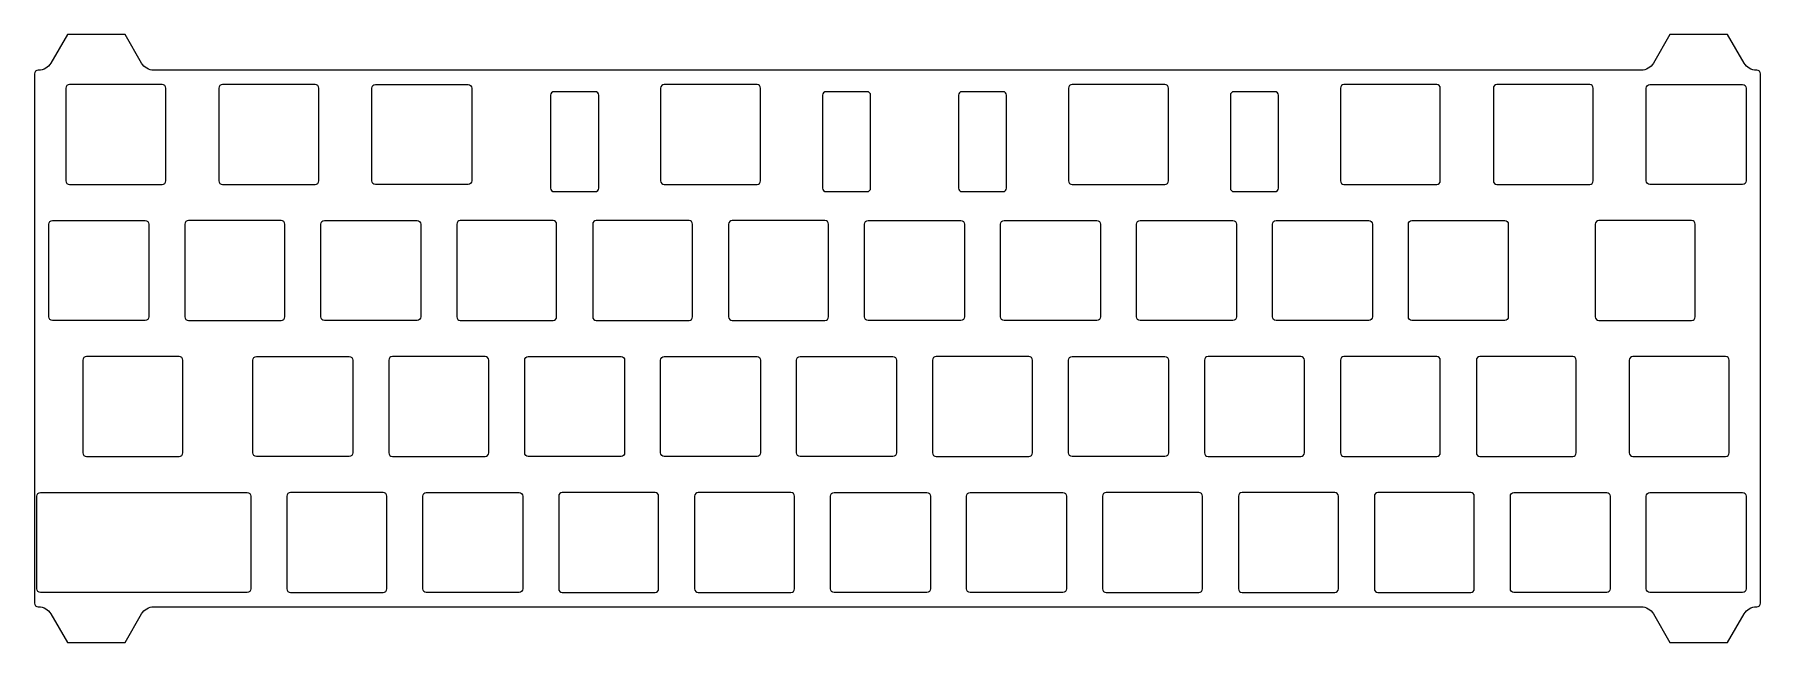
# Model space of a CAD drawing. Header units: millimetres. Extents: x -255 to -13, y 11 to 96.
import ezdxf

# ---------------------------------------------------------------- set-up
doc = ezdxf.new("R2010")
doc.units = ezdxf.units.MM
doc.layers.get('0').update_dxf_attribs({"linetype": 'CONTINUOUS'})

msp = doc.modelspace()

# ---------------------------------------------------------------- linework, layer by layer
for points in [[(-29.944948, 15.604701, -0.2679491924), (-28.212898, 14.6047), (-25.903498, 10.6047), (-17.831701, 10.6047), (-15.5223, 14.6047, -0.2679491924), (-13.790249, 15.6047), (-13.723599, 15.604699, 0.4142135624), (-13.2236, 16.1047), (-13.2236, 90.254701, 0.4142129766), (-13.7236, 90.7547), (-13.790249, 90.7547, -0.2679491924), (-15.5223, 91.7547), (-17.8317, 95.7547), (-25.903498, 95.7547), (-28.212899, 91.754699, -0.2679491924), (-29.94495, 90.7547), (-238.33975, 90.754699, -0.2679491924), (-240.0718, 91.7547), (-242.381201, 95.754699), (-250.452998, 95.7547), (-252.762398, 91.754701, -0.2679491924), (-254.49445, 90.7547), (-254.5611, 90.7547, 0.4142135624), (-255.0611, 90.2547), (-255.0611, 16.1047, 0.4142141482), (-254.5611, 15.604699), (-254.49445, 15.604702, -0.2679491924), (-252.762399, 14.604701), (-250.452997, 10.6047), (-242.381201, 10.6047), (-240.0718, 14.6047, -0.2679491924), (-238.339749, 15.6047)], [(-250.1659, 74.7511), (-237.1659, 74.7511, 0.4142135624), (-236.6659, 75.2511), (-236.6659, 88.2511, 0.4142135624), (-237.1659, 88.7511), (-250.1659, 88.7511, 0.4142135624), (-250.6659, 88.2511), (-250.6659, 75.2511, 0.4142135624)], [(-215.236, 75.2511), (-215.236, 88.2511, 0.4142135624), (-215.736, 88.7511), (-228.736, 88.7511, 0.4142135624), (-229.236, 88.2511), (-229.236, 75.2511, 0.4142135624), (-228.736, 74.7511), (-215.736, 74.7511, 0.4142135624)], [(-207.3061, 74.7511, -0.4142135624), (-207.8061, 75.2511), (-207.8061, 88.2511, -0.4142135624), (-207.3061, 88.7511), (-194.3061, 88.7511, -0.4142135624), (-193.8061, 88.2511), (-193.8061, 75.2511, -0.4142135624), (-194.3061, 74.7511)], [(-182.7524, 87.2511), (-182.7524, 74.2511, 0.4142135624), (-182.2524, 73.7511), (-176.5024, 73.7511, 0.4142135624), (-176.0024, 74.2511), (-176.0024, 87.2511, 0.4142135624), (-176.5024, 87.7511), (-182.2524, 87.7511, 0.4142135624)], [(-166.8274, 74.7511), (-153.8274, 74.7511, 0.4142135624), (-153.3274, 75.2511), (-153.3274, 88.2511, 0.4142135624), (-153.8274, 88.7511), (-166.8274, 88.7511, 0.4142135624), (-167.3274, 88.2511), (-167.3274, 75.2511, 0.4142135624)], [(-144.6524, 87.2511), (-144.6524, 74.2511, 0.4142135624), (-144.1524, 73.7511), (-138.4024, 73.7511, 0.4142135624), (-137.9024, 74.2511), (-137.9024, 87.2511, 0.4142135624), (-138.4024, 87.7511), (-144.1524, 87.7511, 0.4142135624)], [(-125.106, 73.7511), (-119.356, 73.7511, 0.4142135624), (-118.856, 74.2511), (-118.856, 87.2511, 0.4142135624), (-119.356, 87.7511), (-125.106, 87.7511, 0.4142135624), (-125.606, 87.2511), (-125.606, 74.2511, 0.4142135624)], [(-96.681, 88.7511), (-109.681, 88.7511, 0.4142135624), (-110.181, 88.2511), (-110.181, 75.2511, 0.4142135624), (-109.681, 74.7511), (-96.681, 74.7511, 0.4142135624), (-96.181, 75.2511), (-96.181, 88.2511, 0.4142135624)], [(-81.256, 87.7511), (-87.006, 87.7511, 0.4142135624), (-87.506, 87.2511), (-87.506, 74.2511, 0.4142135624), (-87.006, 73.7511), (-81.256, 73.7511, 0.4142135624), (-80.756, 74.2511), (-80.756, 87.2511, 0.4142135624)], [(-71.5834, 74.7511), (-58.5834, 74.7511, 0.4142135624), (-58.0834, 75.2511), (-58.0834, 88.2511, 0.4142135624), (-58.5834, 88.7511), (-71.5834, 88.7511, 0.4142135624), (-72.0834, 88.2511), (-72.0834, 75.2511, 0.4142135624)], [(-36.6535, 75.2511), (-36.6535, 88.2511, 0.4142135624), (-37.1535, 88.7511), (-50.1535, 88.7511, 0.4142135624), (-50.6535, 88.2511), (-50.6535, 75.2511, 0.4142135624), (-50.1535, 74.7511), (-37.1535, 74.7511, 0.4142135624)], [(-29.2236, 88.2511, -0.4142135624), (-28.7236, 88.7511), (-15.7236, 88.7511, -0.4142135624), (-15.2236, 88.2511), (-15.2236, 75.2511, -0.4142135624), (-15.7236, 74.7511), (-28.7236, 74.7511, -0.4142135624), (-29.2236, 75.2511)], [(-253.047, 69.2023, -0.4142135624), (-252.547, 69.7023), (-239.547, 69.7023, -0.4142135624), (-239.047, 69.2023), (-239.047, 56.2023, -0.4142135624), (-239.547, 55.7023), (-252.547, 55.7023, -0.4142135624), (-253.047, 56.2023)], [(-219.9982, 56.2023), (-219.9982, 69.2023, 0.4142135624), (-220.4982, 69.7023), (-233.4982, 69.7023, 0.4142135624), (-233.9982, 69.2023), (-233.9982, 56.2023, 0.4142135624), (-233.4982, 55.7023), (-220.4982, 55.7023, 0.4142135624)], [(-214.4494, 55.7023, -0.4142135624), (-214.9494, 56.2023), (-214.9494, 69.2023, -0.4142135624), (-214.4494, 69.7023), (-201.4494, 69.7023, -0.4142135624), (-200.9494, 69.2023), (-200.9494, 56.2023, -0.4142135624), (-201.4494, 55.7023)], [(-182.4006, 69.7023), (-195.4006, 69.7023, 0.4142135624), (-195.9006, 69.2023), (-195.9006, 56.2023, 0.4142135624), (-195.4006, 55.7023), (-182.4006, 55.7023, 0.4142135624), (-181.9006, 56.2023), (-181.9006, 69.2023, 0.4142135624)], [(-162.8518, 56.2023), (-162.8518, 69.2023, 0.4142135624), (-163.3518, 69.7023), (-176.3518, 69.7023, 0.4142135624), (-176.8518, 69.2023), (-176.8518, 56.2023, 0.4142135624), (-176.3518, 55.7023), (-163.3518, 55.7023, 0.4142135624)], [(-157.803, 69.2023), (-157.803, 56.2023, 0.4142135624), (-157.303, 55.7023), (-144.303, 55.7023, 0.4142135624), (-143.803, 56.2023), (-143.803, 69.2023, 0.4142135624), (-144.303, 69.7023), (-157.303, 69.7023, 0.4142135624)], [(-138.7542, 69.2023, -0.4142135624), (-138.2542, 69.7023), (-125.2542, 69.7023, -0.4142135624), (-124.7542, 69.2023), (-124.7542, 56.2023, -0.4142135624), (-125.2542, 55.7023), (-138.2542, 55.7023, -0.4142135624), (-138.7542, 56.2023)], [(-119.7054, 69.2023, -0.4142135624), (-119.2054, 69.7023), (-106.2054, 69.7023, -0.4142135624), (-105.7054, 69.2023), (-105.7054, 56.2023, -0.4142135624), (-106.2054, 55.7023), (-119.2054, 55.7023, -0.4142135624), (-119.7054, 56.2023)], [(-100.6566, 69.2023, -0.4142135624), (-100.1566, 69.7023), (-87.1566, 69.7023, -0.4142135624), (-86.6566, 69.2023), (-86.6566, 56.2023, -0.4142135624), (-87.1566, 55.7023), (-100.1566, 55.7023, -0.4142135624), (-100.6566, 56.2023)], [(-81.6078, 69.2023, -0.4142135624), (-81.1078, 69.7023), (-68.1078, 69.7023, -0.4142135624), (-67.6078, 69.2023), (-67.6078, 56.2023, -0.4142135624), (-68.1078, 55.7023), (-81.1078, 55.7023, -0.4142135624), (-81.6078, 56.2023)], [(-48.559, 56.2023, -0.4142135624), (-49.059, 55.7023), (-62.059, 55.7023, -0.4142135624), (-62.559, 56.2023), (-62.559, 69.2023, -0.4142135624), (-62.059, 69.7023), (-49.059, 69.7023, -0.4142135624), (-48.559, 69.2023)], [(-22.8669, 69.7023), (-35.8669, 69.7023, 0.4142135624), (-36.3669, 69.2023), (-36.3669, 56.2023, 0.4142135624), (-35.8669, 55.7023), (-22.8669, 55.7023, 0.4142135624), (-22.3669, 56.2023), (-22.3669, 69.2023, 0.4142135624)], [(-234.7848, 50.6535), (-247.7848, 50.6535, 0.4142135624), (-248.2848, 50.1535), (-248.2848, 37.1535, 0.4142135624), (-247.7848, 36.6535), (-234.7848, 36.6535, 0.4142135624), (-234.2848, 37.1535), (-234.2848, 50.1535, 0.4142135624)], [(-223.9738, 36.6535, -0.4142135624), (-224.4738, 37.1535), (-224.4738, 50.1535, -0.4142135624), (-223.9738, 50.6535), (-210.9738, 50.6535, -0.4142135624), (-210.4738, 50.1535), (-210.4738, 37.1535, -0.4142135624), (-210.9738, 36.6535)], [(-205.425, 50.1535), (-205.425, 37.1535, 0.4142135624), (-204.925, 36.6535), (-191.925, 36.6535, 0.4142135624), (-191.425, 37.1535), (-191.425, 50.1535, 0.4142135624), (-191.925, 50.6535), (-204.925, 50.6535, 0.4142135624)], [(-172.8762, 50.6535, -0.4142135624), (-172.3762, 50.1535), (-172.3762, 37.1535, -0.4142135624), (-172.8762, 36.6535), (-185.8762, 36.6535, -0.4142135624), (-186.3762, 37.1535), (-186.3762, 50.1535, -0.4142135624), (-185.8762, 50.6535)], [(-153.3274, 37.1535, -0.4142135624), (-153.8274, 36.6535), (-166.8274, 36.6535, -0.4142135624), (-167.3274, 37.1535), (-167.3274, 50.1535, -0.4142135624), (-166.8274, 50.6535), (-153.8274, 50.6535, -0.4142135624), (-153.3274, 50.1535)], [(-134.7786, 50.6535, -0.4142135624), (-134.2786, 50.1535), (-134.2786, 37.1535, -0.4142135624), (-134.7786, 36.6535), (-147.7786, 36.6535, -0.4142135624), (-148.2786, 37.1535), (-148.2786, 50.1535, -0.4142135624), (-147.7786, 50.6535)], [(-129.2298, 50.1535), (-129.2298, 37.1535, 0.4142135624), (-128.7298, 36.6535), (-115.7298, 36.6535, 0.4142135624), (-115.2298, 37.1535), (-115.2298, 50.1535, 0.4142135624), (-115.7298, 50.6535), (-128.7298, 50.6535, 0.4142135624)], [(-96.181, 37.1535, -0.4142135624), (-96.681, 36.6535), (-109.681, 36.6535, -0.4142135624), (-110.181, 37.1535), (-110.181, 50.1535, -0.4142135624), (-109.681, 50.6535), (-96.681, 50.6535, -0.4142135624), (-96.181, 50.1535)], [(-77.1322, 37.1535), (-77.1322, 50.1535, 0.4142135624), (-77.6322, 50.6535), (-90.6322, 50.6535, 0.4142135624), (-91.1322, 50.1535), (-91.1322, 37.1535, 0.4142135624), (-90.6322, 36.6535), (-77.6322, 36.6535, 0.4142135624)], [(-72.0834, 50.1535), (-72.0834, 37.1535, 0.4142135624), (-71.5834, 36.6535), (-58.5834, 36.6535, 0.4142135624), (-58.0834, 37.1535), (-58.0834, 50.1535, 0.4142135624), (-58.5834, 50.6535), (-71.5834, 50.6535, 0.4142135624)], [(-52.5346, 36.6535), (-39.5346, 36.6535, 0.4142135624), (-39.0346, 37.1535), (-39.0346, 50.1535, 0.4142135624), (-39.5346, 50.6535), (-52.5346, 50.6535, 0.4142135624), (-53.0346, 50.1535), (-53.0346, 37.1535, 0.4142135624)], [(-31.1047, 36.6535), (-18.1047, 36.6535, 0.4142135624), (-17.6047, 37.1535), (-17.6047, 50.1535, 0.4142135624), (-18.1047, 50.6535), (-31.1047, 50.6535, 0.4142135624), (-31.6047, 50.1535), (-31.6047, 37.1535, 0.4142135624)], [(-224.75995, 18.1047, -0.4142135624), (-225.25995, 17.6047), (-254.23495, 17.6047, -0.4142135624), (-254.73495, 18.1047), (-254.73495, 31.1047, -0.4142135624), (-254.23495, 31.6047), (-225.25995, 31.6047, -0.4142135624), (-224.75995, 31.1047)], [(-219.2116, 17.6047), (-206.2116, 17.6047, 0.4142135624), (-205.7116, 18.1047), (-205.7116, 31.1047, 0.4142135624), (-206.2116, 31.6047), (-219.2116, 31.6047, 0.4142135624), (-219.7116, 31.1047), (-219.7116, 18.1047, 0.4142135624)], [(-200.6628, 31.1047, -0.4142135624), (-200.1628, 31.6047), (-187.1628, 31.6047, -0.4142135624), (-186.6628, 31.1047), (-186.6628, 18.1047, -0.4142135624), (-187.1628, 17.6047), (-200.1628, 17.6047, -0.4142135624), (-200.6628, 18.1047)], [(-168.114, 31.6047), (-181.114, 31.6047, 0.4142135624), (-181.614, 31.1047), (-181.614, 18.1047, 0.4142135624), (-181.114, 17.6047), (-168.114, 17.6047, 0.4142135624), (-167.614, 18.1047), (-167.614, 31.1047, 0.4142135624)], [(-149.0652, 31.6047), (-162.0652, 31.6047, 0.4142135624), (-162.5652, 31.1047), (-162.5652, 18.1047, 0.4142135624), (-162.0652, 17.6047), (-149.0652, 17.6047, 0.4142135624), (-148.5652, 18.1047), (-148.5652, 31.1047, 0.4142135624)], [(-143.5164, 31.1047, -0.4142135624), (-143.0164, 31.6047), (-130.0164, 31.6047, -0.4142135624), (-129.5164, 31.1047), (-129.5164, 18.1047, -0.4142135624), (-130.0164, 17.6047), (-143.0164, 17.6047, -0.4142135624), (-143.5164, 18.1047)], [(-110.9676, 31.6047, -0.4142135624), (-110.4676, 31.1047), (-110.4676, 18.1047, -0.4142135624), (-110.9676, 17.6047), (-123.9676, 17.6047, -0.4142135624), (-124.4676, 18.1047), (-124.4676, 31.1047, -0.4142135624), (-123.9676, 31.6047)], [(-104.9188, 17.6047), (-91.9188, 17.6047, 0.4142135624), (-91.4188, 18.1047), (-91.4188, 31.1047, 0.4142135624), (-91.9188, 31.6047), (-104.9188, 31.6047, 0.4142135624), (-105.4188, 31.1047), (-105.4188, 18.1047, 0.4142135624)], [(-72.37, 18.1047), (-72.37, 31.1047, 0.4142135624), (-72.87, 31.6047), (-85.87, 31.6047, 0.4142135624), (-86.37, 31.1047), (-86.37, 18.1047, 0.4142135624), (-85.87, 17.6047), (-72.87, 17.6047, 0.4142135624)], [(-67.3212, 31.1047), (-67.3212, 18.1047, 0.4142135624), (-66.8212, 17.6047), (-53.8212, 17.6047, 0.4142135624), (-53.3212, 18.1047), (-53.3212, 31.1047, 0.4142135624), (-53.8212, 31.6047), (-66.8212, 31.6047, 0.4142135624)], [(-34.7724, 31.6047, -0.4142135624), (-34.2724, 31.1047), (-34.2724, 18.1047, -0.4142135624), (-34.7724, 17.6047), (-47.7724, 17.6047, -0.4142135624), (-48.2724, 18.1047), (-48.2724, 31.1047, -0.4142135624), (-47.7724, 31.6047)], [(-15.2236, 18.1047, -0.4142135624), (-15.7236, 17.6047), (-28.7236, 17.6047, -0.4142135624), (-29.2236, 18.1047), (-29.2236, 31.1047, -0.4142135624), (-28.7236, 31.6047), (-15.7236, 31.6047, -0.4142135624), (-15.2236, 31.1047)]]:
    msp.add_lwpolyline(points, format="xyb", close=True)

doc.saveas('drawing.dxf')
